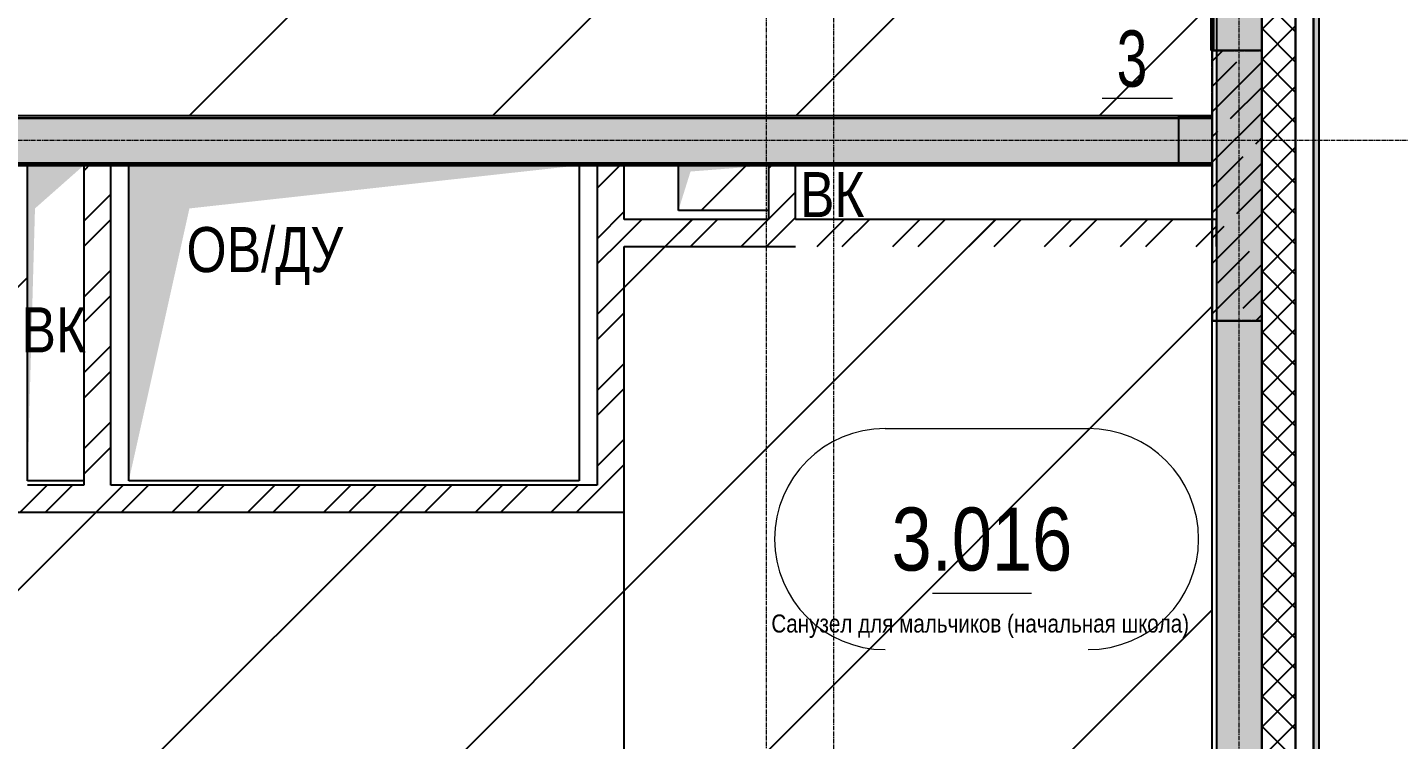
# Model space of a CAD drawing. Header units: millimetres. Extents: x 538266 to 1167394, y 114608 to 637157.
# Drawn here: x 1061154 to 1067241, y 555309 to 558471 of the extents above; entities that cross this region are included whole.
import ezdxf
from ezdxf.enums import TextEntityAlignment as Align

# ---------------------------------------------------------------- set-up
doc = ezdxf.new("R2010")
doc.units = ezdxf.units.MM
for name, pattern in [('CENTER2', [28.575, 19.05, -3.175, 3.175, -3.175]), ('DASHED', [19.05, 12.7, -6.35]), ('HIDDEN2', [4.7625, 3.175, -1.5875])]:
    doc.linetypes.add(name, pattern=pattern)
doc.layers.get('Defpoints').update_dxf_attribs({"color": 140})
for name, color, linetype, lineweight in [('0) шт стен 3 эт', 150, 'Continuous', 60), ('АР_Area', 5, 'Continuous', 5), ('АР_Колонны', 70, 'Continuous', 30), ('АР_Отв. марка', 4, 'Continuous', 9), ('АР_Отверстия', 1, 'Continuous', 9), ('АР_Стены ЖБ', 7, 'Continuous', 35), ('АР_Стены кирпич', 32, 'Continuous', 20), ('АР_Стены ПЕНОблок', 52, 'Continuous', 20), ('АР_Тонкая', 254, 'Continuous', 5), ('АР_Утеплитель', 31, 'Continuous', 0), ('АР_Штриховка', 8, 'Continuous', 0), ('ВК_Шахты', 5, 'Continuous', 9), ('ОВ_Отопление', 30, 'Continuous', 5), ('РД_Разуклонка к трапам', 124, 'Continuous', 0)]:
    doc.layers.add(name, color=color, linetype=linetype, lineweight=lineweight)
doc.layers.add('АР_Делит', color=120, linetype='Continuous', lineweight=0, plot=False)
doc.layers.add('РД_Оси_100', color=7, linetype='Continuous', lineweight=0, true_color=0x525252)
doc.layers.add('ФВ-5', color=7, linetype='Continuous')
doc.styles.add('Arial0', font='arial.ttf')
doc.styles.add('style1', font='ARIALN.TTF')
pattern_1 = [(45, (480135.4, 374055.5), (-168.3798, 168.3798), []), (45, (480247.65, 374055.5), (-168.3798, 168.3798), [])]

# ---------------------------------------------------------------- blocks, each defined once
blk = doc.blocks.new('СОШ_2200_АР_ОСИ_М100_28.05.24')
at = {"layer": 'АР_Делит', "color": 251, "linetype": 'DASHED', "true_color": 0x636466}
blk.add_lwpolyline([(114955, 135155), (114955, -355), (93595.036, -355), (93595.036, 13855), (94145, 13855), (94145, 68320), (66055, 68320), (66055, 13857.73), (83455, 13857.73), (83455, -355), (45245, -355), (45245, 13145), (44695, 13145), (44695, 26755), (45245, 26755), (45245, 68320), (20455, 68320), (20455, 26755), (27955, 26755), (27955, 13145), (-355, 13145), (-355, 100855)], dxfattribs=at)
at = {"layer": 'РД_Оси_100', "color": 251, "linetype": 'CENTER2', "true_color": 0x636466}
for p, q in [((20100, -6155), (20100, 139938.679)), ((29555, 61200), (-5954.958, 61200))]:
    blk.add_line(p, q, dxfattribs=at)
for points in [[(17850, 139938.679), (18000, 139538.679), (18000, -6194.092)], [(18300, -6196.31), (18300, 139538.679), (18450, 139938.679)]]:
    blk.add_lwpolyline(points, dxfattribs=at)
blk = doc.blocks.new('MOK-МаркаПом_овал_ареал')
for p, q in [((-5.365, 6.138), (5.888, 6.138)), ((-2.75, -3), (2.75, -3))]:
    blk.add_line(p, q)
for centre, radius, start, end in [((-5.365, 0), 6.138, 90, 270), ((5.888, 0), 6.138, 270, 90), ((-7.411, 0), 7.161, 0, 0.00095)]:
    blk.add_arc(centre, radius, start, end)
at = {"color": 0, "style": 'style1'}
blk.add_attdef('АР-ПОМЕЩЕНИЕ:НОМЕР', text='', height=3, dxfattribs=at).set_placement((0.261, 0), align=Align.MIDDLE)
at = {"layer": 'Defpoints', "color": 2, "style": 'style1'}
blk.add_attdef('АР-ПОМЕЩЕНИЕ:НАИМЕНОВАНИЕ', text='', height=1, dxfattribs=at).set_placement((-0.094, -4.814), align=Align.MIDDLE)
blk = doc.blocks.new('MOK-МаркаПроема инж.')
blk.add_line((-1.328, -1.754), (1.802, -1.754))
at = {"color": 0, "style": 'Arial0', "width": 0.7}
blk.add_attdef('АР-ПРОЕМ:Коробка', text='', height=2.5, dxfattribs=at).set_placement((0, 0), align=Align.MIDDLE)
blk = doc.blocks.new('3_этаж1')
at = {"layer": 'АР_Штриховка', "linetype": 'Continuous', "lineweight": 25, "true_color": 0x000000}
h = blk.add_hatch(dxfattribs=at)
h.set_pattern_fill('AR-CONC', color=18, angle=-360, style=0)
h.set_pattern_definition([(50, (480135.4, 374055.5), (182.18467, -15.939086), [19.05, -209.55]), (355, (480135.4, 374055.5), (-35.24342, 191.05685), [15.24, -167.64058]), (100.451445, (480150.58, 374054.16), (146.94125, 175.11775), [16.19001, -178.09024]), (46.1842, (480135.4, 374106.3), (271.07904, -42.04233), [28.575, -314.325]), (96.63556, (480158, 374102.8), (237.40413, 247.42612), [24.28502, -267.1356]), (351.18415, (480135.4, 374106.3), (237.40413, 247.42612), [22.85997, -251.45973]), (21, (480160.8, 374093.6), (151.61439, -102.2652), [19.05, -209.55]), (326, (480160.8, 374093.6), (61.80203, 184.18797), [15.24, -167.64]), (71.451445, (480173.43, 374085.07), (213.41642, 81.92277), [16.19001, -178.08994]), (37.5, (480135.4, 374055.49), (3.088603, 84.555039), [0, -165.608, 0, -170.18, 0, -168.275]), (7.5, (480135.4, 374055.49), (66.819663, 100.180575), [0, -97.028, 0, -161.798, 0, -64.135]), (327.5, (480078.755, 374055.49), (135.590595, -5.728744), [0, -63.5, 0, -198.12, 0, -262.89]), (317.5, (480053.36, 374055.49), (148.12918, 25.42649), [0, -82.55, 0, -131.572, 0, -186.69])])
h.paths.add_polyline_path([(704583.6, 565343.7), (704383.6, 565543.7), (704383.6, 530468.7), (704583.6, 530468.7)], flags=0)
h = blk.add_hatch(dxfattribs=at)
h.set_pattern_fill('ANSI37', color=18, scale=30, angle=-360, style=0)
h.set_pattern_definition([(45, (480135.4, 374055.49), (-67.35192, 67.35192), []), (135, (480135.4, 374055.49), (-67.35192, -67.35192), [])])
h.paths.add_polyline_path([(704733.6, 565193.7), (704583.6, 565343.7), (704583.6, 530468.7), (704733.6, 530468.7)], flags=0)
h = blk.add_hatch(dxfattribs=at)
h.set_pattern_fill('_U', color=18, angle=-360, style=0, pattern_type=0)
h.set_pattern_definition([(360, (480135.3971, 374055.4927), (-2e-16, 1), [])])
h.paths.add_polyline_path([(704838.6, 565088.7), (704813.6, 565113.7), (704813.6, 530468.7), (704838.6, 530468.7)], flags=0)
h = blk.add_hatch(dxfattribs=at)
h.set_pattern_fill('AR-CONC', color=18, angle=405, style=0)
h.set_pattern_definition([(95, (480135.4, 374055.5), (140.09465, 117.55338), [19.05, -209.55]), (40, (480135.4, 374055.5), (-160.01845, 110.17673), [15.24, -167.64058]), (145.451445, (480147.07, 374065.29), (-19.9238, 227.7301), [16.19001, -178.09024]), (91.1842, (480099.48, 374091.41), (221.41024, 161.95341), [28.575, -314.325]), (141.63556, (480117.93, 374104.9), (-7.08662, 342.82676), [24.28502, -267.1356]), (36.18415, (480099.48, 374091.4), (-7.08662, 342.82676), [22.85997, -251.45973]), (66, (480126.42, 374100.4), (179.51998, 34.89515), [19.05, -209.55]), (11, (480126.42, 374100.4), (-86.53993, 173.94119), [15.24, -167.64]), (116.451445, (480141.38, 374103.3), (92.98005, 208.83634), [16.19001, -178.08994]), (82.5, (480135.4, 374055.49), (-57.605469, 61.973414), [0, -165.608, 0, -170.18, 0, -168.275]), (52.5, (480135.4, 374055.49), (-23.589727, 118.087), [0, -97.028, 0, -161.798, 0, -64.135]), (12.5, (480095.345, 374015.44), (99.927863, 91.826196), [0, -63.5, 0, -198.12, 0, -262.89]), (2.5, (480077.38, 373997.48), (86.763904, 122.722393), [0, -82.55, 0, -131.572, 0, -186.69])])
h.paths.add_polyline_path([(704363.6, 557868.7), (704363.6, 558068.7), (697783.6, 558068.7), (697783.6, 557868.7)], flags=0)
h = blk.add_hatch(dxfattribs=at)
h.set_pattern_fill('ANSI32', color=18, scale=25, angle=-360, style=0)
h.set_pattern_definition(pattern_1)
h.paths.add_polyline_path([(699473.6, 557868.7), (699353.6, 557868.7), (699353.6, 556438.7), (699393.6, 556408.7), (699473.6, 556438.7)], flags=0)
h = blk.add_hatch(dxfattribs=at)
h.set_pattern_fill('ANSI32', color=18, scale=25, style=0)
h.set_pattern_definition([(45, (480135.4, 374055.5), (-168.3798, 168.3798), []), (45, (480247.65, 374055.5), (-168.3798, 168.3798), [])])
h.paths.add_polyline_path([(701633.6, 556438.7), (701713.6, 556408.7), (701753.6, 556438.7), (701753.6, 557498.7), (701723.6, 557578.7), (701633.6, 557618.7)], flags=0)
h.paths.add_polyline_path([(701633.6, 557618.7), (701723.6, 557578.7), (701753.6, 557618.7), (701753.6, 557868.7), (701633.6, 557868.7)], flags=0)
h = blk.add_hatch(dxfattribs=at)
h.set_pattern_fill('ANSI32', color=18, scale=25, style=0)
h.set_pattern_definition([(45, (480135.4, 374055.5), (-168.3798, 168.3798), []), (45, (480247.65, 374055.5), (-168.3798, 168.3798), [])])
h.paths.add_polyline_path([(702393.7, 557618.7), (702473.7, 557588.7), (702513.7, 557618.7), (702513.8, 557868.7), (702393.8, 557868.7)], flags=0)
h = blk.add_hatch(dxfattribs=at)
h.set_pattern_fill('ANSI32', color=18, scale=25, angle=360, style=0)
h.set_pattern_definition(pattern_1)
h.paths.add_polyline_path([(704383.6, 557498.7), (704383.6, 557618.7), (702513.7, 557618.7), (702473.7, 557588.7), (702513.7, 557498.7)], flags=0)
h.paths.add_polyline_path([(702513.7, 557498.7), (702473.7, 557588.7), (702393.7, 557618.7), (701753.6, 557618.7), (701723.6, 557578.7), (701753.6, 557498.7)], flags=0)
h = blk.add_hatch(dxfattribs=at)
h.set_pattern_fill('ANSI32', color=18, scale=25, style=0)
h.set_pattern_definition([(45, (480135.4, 374055.5), (-168.3798, 168.3798), []), (45, (480247.65, 374055.5), (-168.3798, 168.3798), [])])
h.paths.add_polyline_path([(699103.6, 556438.7), (698983.6, 556318.7), (699353.6, 556318.7), (699393.6, 556408.7), (699353.6, 556438.7)], flags=0)
h.paths.add_polyline_path([(699473.6, 556438.7), (699393.6, 556408.7), (699353.6, 556318.7), (701753.6, 556318.7), (701713.6, 556408.7), (701633.6, 556438.7)], flags=0)
h.paths.add_polyline_path([(701753.6, 556438.7), (701713.6, 556408.7), (701753.6, 556318.7)], flags=0)
at = {"layer": 'ОВ_Отопление', "linetype": 'Continuous', "lineweight": 25, "true_color": 0x000000}
for points in [[(704363.6, 558078.7), (704213.6, 558078.7), (704288.6, 557968.7)], [(704213.6, 558078.7), (704213.6, 557858.7), (704288.6, 557968.7)]]:
    blk.add_hatch(color=18, dxfattribs=at).paths.add_polyline_path(points, flags=0)
at = {"color": 18, "linetype": 'Continuous', "lineweight": 25, "true_color": 0x000000}
for p, q in [((699103.6, 556458.7), (699103.6, 557858.7)), ((699103.6, 557858.7), (699353.6, 557858.7)), ((699103.6, 556458.7), (699103.6, 557858.7)), ((699103.6, 557858.7), (699353.6, 557858.7)), ((699353.6, 557858.7), (699353.6, 556458.7)), ((699353.6, 557858.7), (699353.6, 556458.7)), ((699553.6, 556458.7), (699553.6, 557858.7)), ((699553.6, 557858.7), (701553.6, 557858.7)), ((699553.6, 556458.7), (699553.6, 557858.7)), ((699553.6, 557858.7), (701553.6, 557858.7)), ((701553.6, 557858.7), (701553.6, 556458.7)), ((701553.6, 557858.7), (701553.6, 556458.7)), ((701993.7, 557658.7), (701993.7, 557858.7)), ((701993.7, 557858.7), (702393.7, 557858.7)), ((701993.7, 557658.7), (701993.7, 557858.7)), ((701993.7, 557858.7), (702393.7, 557858.7)), ((702393.7, 557858.7), (702393.7, 557658.7)), ((702393.7, 557858.7), (702393.7, 557658.7)), ((702393.7, 557658.7), (701993.7, 557658.7)), ((702393.7, 557658.7), (701993.7, 557658.7)), ((699353.6, 556458.7), (699103.6, 556458.7)), ((699353.6, 556458.7), (699103.6, 556458.7)), ((701553.6, 556458.7), (699553.6, 556458.7)), ((701553.6, 556458.7), (699553.6, 556458.7))]:
    blk.add_line(p, q, dxfattribs=at)
for points in [[(699103.6, 556458.7), (699103.6, 557858.7), (699137.2, 557667.5), (699353.6, 557858.7)], [(699103.6, 556458.7), (699103.6, 557858.7), (699137.2, 557667.5), (699353.6, 557858.7)], [(699553.6, 556458.7), (699553.6, 557858.7), (699822.9, 557667.5), (701553.6, 557858.7)], [(699553.6, 556458.7), (699553.6, 557858.7), (699822.9, 557667.5), (701553.6, 557858.7)], [(701993.7, 557658.7), (701993.7, 557858.7), (702047.6, 557831.4), (702393.7, 557858.7)], [(701993.7, 557658.7), (701993.7, 557858.7), (702047.6, 557831.4), (702393.7, 557858.7)]]:
    blk.add_solid(points, dxfattribs=at)
at = {"layer": 'АР_Колонны', "color": 18, "linetype": 'HIDDEN2', "lineweight": 25, "true_color": 0x000000}
for p, q in [((704363.6, 558368.7), (704583.6, 558368.7)), ((704363.6, 557168.7), (704363.6, 558368.7)), ((704583.6, 558368.7), (704583.6, 557168.7)), ((704583.6, 557168.7), (704363.6, 557168.7))]:
    blk.add_line(p, q, dxfattribs=at)
at = {"layer": 'АР_Колонны', "color": 18, "linetype": 'Continuous', "lineweight": 25, "true_color": 0x000000}
for p, q in [((704363.6, 558368.7), (704363.6, 557168.7)), ((704583.6, 558368.7), (704363.6, 558368.7)), ((704583.6, 558368.7), (704363.6, 558368.7)), ((704363.6, 558368.7), (704363.6, 557168.7)), ((704583.6, 557168.7), (704583.6, 558368.7)), ((704583.6, 557168.7), (704583.6, 558368.7)), ((704363.6, 557168.7), (704583.6, 557168.7)), ((704363.6, 557168.7), (704583.6, 557168.7))]:
    blk.add_line(p, q, dxfattribs=at)
at = {"layer": 'АР_Стены ЖБ', "color": 18, "linetype": 'Continuous', "lineweight": 25, "true_color": 0x000000}
for p, q in [((704583.6, 558368.7), (704363.6, 558368.7)), ((704363.6, 558368.7), (704363.6, 557168.7)), ((704583.6, 557168.7), (704583.6, 558368.7)), ((704363.6, 557168.7), (704583.6, 557168.7))]:
    blk.add_line(p, q, dxfattribs=at)
at = {"layer": 'АР_Стены кирпич', "color": 18, "linetype": 'Continuous', "lineweight": 25, "true_color": 0x000000}
for p, q in [((699473.6, 557868.7), (699353.6, 557868.7)), ((699353.6, 557868.7), (699353.6, 556438.7)), ((699473.6, 556438.7), (699473.6, 557868.7)), ((701753.6, 557868.7), (701633.6, 557868.7)), ((701633.6, 557868.7), (701633.6, 557618.7)), ((701753.6, 557618.7), (701753.6, 557868.7)), ((702393.8, 557868.7), (702393.7, 557618.7)), ((702513.8, 557868.7), (702393.8, 557868.7)), ((702513.7, 557618.7), (702513.8, 557868.7)), ((701633.6, 557618.7), (701633.6, 556438.7)), ((702393.7, 557618.7), (701753.6, 557618.7)), ((704383.6, 557618.7), (702513.7, 557618.7)), ((704383.6, 557498.7), (704383.6, 557618.7)), ((701753.6, 557498.7), (702513.7, 557498.7)), ((701753.6, 556438.7), (701753.6, 557498.7)), ((699353.6, 556438.7), (699103.6, 556438.7)), ((701633.6, 556438.7), (699473.6, 556438.7)), ((701753.6, 556318.7), (701753.6, 556438.7)), ((701753.6, 556438.7), (701753.6, 556438.7)), ((698983.6, 556318.7), (699353.6, 556318.7)), ((699353.6, 556318.7), (701753.6, 556318.7)), ((701753.6, 556318.7), (701753.6, 556318.7))]:
    blk.add_line(p, q, dxfattribs=at)
at = {"layer": 'АР_Стены ПЕНОблок', "color": 18, "linetype": 'Continuous', "lineweight": 25, "true_color": 0x000000}
for p, q in [((704383.6, 565543.7), (704383.6, 530468.7)), ((704583.6, 530468.7), (704583.6, 565343.7)), ((704363.6, 558068.7), (697783.6, 558068.7)), ((704363.6, 557868.7), (704363.6, 558068.7)), ((697783.6, 557868.7), (704363.6, 557868.7))]:
    blk.add_line(p, q, dxfattribs=at)
at = {"layer": 'АР_Тонкая', "color": 18, "linetype": 'Continuous', "lineweight": 25, "true_color": 0x000000}
for p, q in [((704733.6, 565193.7), (704733.6, 530468.7)), ((704813.6, 530468.7), (704813.6, 565113.7)), ((704813.6, 565113.7), (704813.6, 530468.7)), ((704838.6, 530468.7), (704838.6, 565088.7)), ((704363.6, 558078.7), (697783.6, 558078.7)), ((697783.6, 558068.7), (704363.6, 558068.7)), ((704363.6, 558068.7), (704363.6, 558078.7)), ((704363.6, 557868.7), (697783.6, 557868.7)), ((697783.6, 557858.7), (704363.6, 557858.7)), ((704363.6, 557858.7), (704363.6, 557868.7))]:
    blk.add_line(p, q, dxfattribs=at)
at = {"layer": 'АР_Утеплитель', "color": 18, "linetype": 'Continuous', "lineweight": 25, "true_color": 0x000000}
for p, q in [((704583.6, 565343.7), (704583.6, 530468.7)), ((704733.6, 530468.7), (704733.6, 565193.7))]:
    blk.add_line(p, q, dxfattribs=at)
at = {"layer": 'АР_Штриховка', "color": 18, "linetype": 'Continuous', "lineweight": 25, "true_color": 0x000000}
for p, q in [((704363.6, 558321.5), (704410.8, 558368.7)), ((704363.6, 558209.3), (704473.4, 558319.1)), ((704363.6, 558097), (704583.6, 558317)), ((704445.4, 558066.6), (704583.6, 558204.8)), ((704363.6, 557872.5), (704583.6, 558092.5)), ((704363.6, 557984.8), (704389.2, 558010.4)), ((704557.6, 557954.3), (704583.6, 557980.3)), ((704363.6, 557760.3), (704501.5, 557898.2)), ((704363.6, 557648), (704583.6, 557868)), ((704473.4, 557645.6), (704583.6, 557755.8)), ((704363.6, 557423.5), (704583.6, 557643.5)), ((704363.6, 557535.8), (704417.3, 557589.5)), ((704389.2, 557336.9), (704529.5, 557477.2)), ((704363.6, 557199), (704583.6, 557419)), ((704501.5, 557224.7), (704583.6, 557306.7)), ((704557.8, 557168.7), (704583.6, 557194.5))]:
    blk.add_line(p, q, dxfattribs=at)
at = {"layer": 'ОВ_Отопление', "color": 18, "linetype": 'Continuous', "lineweight": 25, "true_color": 0x000000}
for p, q in [((704213.6, 558078.7), (704363.6, 558078.7)), ((704213.6, 558078.7), (704213.6, 557858.7)), ((704363.6, 558078.7), (704363.6, 557858.7)), ((704213.6, 557858.7), (704363.6, 557858.7))]:
    blk.add_line(p, q, dxfattribs=at)
at = {"layer": 'РД_Разуклонка к трапам', "color": 18, "lineweight": 25, "ltscale": 2, "true_color": 0x000000}
blk.add_line((701753.6, 555218.7), (701753.6, 556318.7), dxfattribs=at)
at = {"layer": 'АР_Отв. марка', "color": 18, "linetype": 'Continuous', "lineweight": 25, "true_color": 0x000000, "xscale": 100, "yscale": 100, "zscale": 100}
blk.add_blockref('MOK-МаркаПроема инж.', (704007.8, 558333.1, 580), dxfattribs=at).add_auto_attribs({'АР-ПРОЕМ:Коробка': '3'})
at = {"layer": 'АР_Отверстия', "color": 18, "lineweight": 25, "true_color": 0x000000, "style": 'style1'}
for s, p in [('ОВ', (699809.7, 557384.8)), ('/', (700140.8, 557384.8)), ('ДУ', (700204.6, 557384.8))]:
    blk.add_text(s, height=200, dxfattribs=at).set_placement(p)
at = {"layer": 'ВК_Шахты', "color": 18, "lineweight": 25, "true_color": 0x000000, "style": 'style1'}
for p in [(702533.8, 557628.9), (699077.4, 557028.5)]:
    blk.add_text('ВК', height=200, dxfattribs=at).set_placement(p)

msp = doc.modelspace()

# ---------------------------------------------------------------- hatches: boundary and pattern name
at = {"layer": 'ФВ-5'}
h = msp.add_hatch(dxfattribs=at)
h.set_pattern_fill('ANSI31', color=3, scale=300, style=0)
h.paths.add_polyline_path([(1066413.6, 561768.7), (1066413.6, 562668.7), (1066423.9, 564148.7), (1063153.6, 564148.7), (1063153.6, 565043.7), (1063153.6, 565293.7), (1061153.6, 565293.7), (1061153.6, 565043.7), (1060378.6, 565043.7), (1060378.6, 562214.5), (1060378.6, 561553.7), (1060378.6, 560766.1), (1060378.6, 560713.7), (1060378.6, 560543.7), (1059458.6, 560543.7), (1056814, 560543.7), (1056013.6, 560543.7), (1056013.6, 560223.7), (1054343.6, 560223.7), (1054343.6, 559668.7), (1054343.6, 556768.7), (1054343.6, 556368.7), (1054343.6, 555468.7), (1054343.6, 551968.7), (1054343.6, 550768.7), (1054343.6, 550768.2), (1054343.6, 550768.7), (1054343.6, 550768.7), (1054343.6, 550468.7), (1054343.6, 547595.7), (1054353.6, 547595.7), (1054353.6, 547068.7), (1054343.6, 547068.7), (1054343.6, 546168.7), (1054343.6, 542668.7), (1054343.6, 541468.7), (1054343.6, 541168.7), (1054343.6, 538268.7), (1054343.6, 537768.7), (1054343.6, 536868.7), (1054343.6, 536288.7), (1054863.6, 536288.7), (1054863.6, 535875.4), (1055283.3, 535875.4), (1055283.3, 535658.7), (1055403.6, 535658.7), (1057250.3, 535658.7), (1057250.3, 535458.7), (1057813.6, 535458.7), (1058053.6, 535458.7), (1058053.6, 535459.1), (1058173.6, 535459.1), (1058223.6, 535458.7), (1058623.6, 535458.7), (1058623.6, 535658.7), (1058223.6, 535658.7), (1058103.6, 535658.7), (1058103.6, 536288.7), (1058103.6, 537538.7), (1058623.6, 537538.7), (1058623.6, 539068.7), (1058623.6, 540268.7), (1058623.6, 540568.7), (1058623.6, 543468.7), (1058623.6, 544068.7), (1058623.6, 544968.7), (1058623.6, 546908.7), (1058623.6, 546968.7), (1058623.6, 548502.5), (1058623.6, 549418.7), (1058623.6, 550518.7), (1058623.6, 550638.7), (1058623.6, 550918.7), (1058623.6, 552028.5), (1058623.6, 552298.7), (1058623.6, 552538.7), (1058623.6, 552793.5), (1058403.6, 552793.5), (1058403.6, 553083.5), (1058623.6, 553083.5), (1058623.6, 553218.7), (1058623.6, 554328.5), (1058623.6, 555219.7), (1058623.6, 556318.7), (1058623.6, 556538.7), (1058623.6, 557488.7), (1058623.6, 557858.7), (1058633.6, 558078.7), (1059833.6, 558078.7), (1066395.3, 558078.7), (1066413.6, 558097), (1066413.6, 558368.7)])
h.paths.add_polyline_path([(1062759.7, 561988.7), (1063309.7, 561988.7, -1), (1063309.7, 561388.7), (1062759.7, 561388.7, -1)], flags=16)
h.paths.add_polyline_path([(1061841.3, 564865.1, -1), (1062441.3, 564865.1, -1)], flags=16)
h.paths.add_polyline_path([(1056309.7, 546849.5), (1056309.7, 546449.5), (1055309.7, 546449.5), (1055309.7, 546849.5)], flags=16)
h.paths.add_polyline_path([(1057943.6, 535875.4), (1057943.6, 535658.7), (1057523.9, 535658.7), (1057230, 535660.9), (1057523.9, 535660.9), (1057523.9, 535875.4)], flags=16)
h.paths.add_polyline_path([(1061985, 561111.3), (1064065.5, 561111.3), (1064065.5, 561303.3), (1061985, 561303.3)], flags=24)
h.paths.add_polyline_path([(1062443.6, 561420.7), (1063625.8, 561420.7), (1063625.8, 561956.8), (1062443.6, 561956.8)], flags=24)
h.paths.add_polyline_path([(1061636.2, 564639.2), (1062646.4, 564639.2), (1062646.4, 565091), (1061636.2, 565091)], flags=24)
h.paths.add_polyline_path([(1065925.9, 558141.5), (1066189.6, 558141.5), (1066189.6, 558524.7), (1065925.9, 558524.7)], flags=24)
h.paths.add_polyline_path([(1055071.4, 560230.3), (1055506, 560230.3), (1055506, 560540.7), (1055071.4, 560540.7)], flags=25)
at = {"layer": 'ФВ-5', "true_color": 0xf26722}
h = msp.add_hatch(dxfattribs=at)
h.set_pattern_fill('ANSI31', color=30, scale=300, style=0)
h.paths.add_polyline_path([(1066413.6, 554188.7), (1066413.6, 554188.7), (1066413.6, 554208.7), (1066413.6, 557618.7), (1064563.7, 557618.7), (1064563.8, 557858.7), (1064443.8, 557858.7), (1064443.7, 557658.7), (1064443.7, 557658.7), (1064443.7, 557858.7), (1064043.7, 557858.7), (1064043.7, 557658.7), (1064443.7, 557658.7), (1064443.8, 557858.7), (1064443.7, 557858.7), (1064443.7, 557658.7), (1064443.7, 557618.7), (1063803.6, 557618.7), (1063803.6, 557858.7), (1063683.6, 557858.7), (1063683.6, 557618.7), (1063683.6, 556438.7), (1061523.6, 556438.7), (1061523.6, 557858.7), (1061403.6, 557858.7), (1061403.6, 556438.7), (1061153.6, 556438.7), (1061153.6, 557858.7), (1061033.6, 557858.7), (1061033.6, 556318.7), (1061403.6, 556318.7), (1063803.6, 556318.7), (1063803.6, 555218.7), (1063803.6, 555098.7), (1063803.6, 552888.7), (1064673.5, 552888.7), (1064693.6, 552888.7), (1066413.6, 552888.7)])
h = msp.add_hatch(dxfattribs=at)
h.set_pattern_fill('ANSI31', color=30, scale=300, style=0)
h.paths.add_polyline_path([(1063803.6, 556318.7), (1061403.6, 556318.7), (1061033.6, 556318.7), (1058844.6, 556318.7), (1058844.6, 555228.5), (1058853.6, 555228.5), (1061083.6, 555218.7), (1061703.6, 555218.7), (1061923.6, 555218.7), (1061923.6, 554318.7), (1061923.6, 554318.7), (1061923.6, 553664), (1061923.6, 552888.7), (1063483.6, 552888.7), (1063483.6, 555218.7), (1063803.6, 555218.7)])
h.paths.add_polyline_path([(1060056.5, 554508.5), (1059616.5, 554508.5, -1), (1059616.5, 554988.5), (1060056.5, 554988.5, -1)], flags=16)
h.paths.add_polyline_path([(1059016.7, 554284.7), (1060641.2, 554284.7), (1060641.2, 554442), (1059016.7, 554442)], flags=24)
h.paths.add_polyline_path([(1059363.6, 554534), (1060309.4, 554534), (1060309.4, 554962.9), (1059363.6, 554962.9)], flags=24)

# ---------------------------------------------------------------- linework, layer by layer
msp.add_lwpolyline([(1058844.6, 549068.7), (1066413.6, 549068.7), (1066413.6, 557858.7), (1058844.6, 557858.7)], close=True)
at = {"layer": '0) шт стен 3 эт', "color": 2}
msp.add_lwpolyline([(1066413.6, 561768.7), (1066413.6, 558368.7)], dxfattribs=at)

# ---------------------------------------------------------------- block references
at = {"layer": '0) шт стен 3 эт', "color": 5, "lineweight": 25}
msp.add_blockref('3_этаж1', (362050, 0), dxfattribs=at)
at = {"layer": 'АР_Area', "color": 18, "linetype": 'Continuous', "lineweight": 15, "true_color": 0x000000}
ref = msp.add_blockref('MOK-МаркаПом_овал_ареал', (1065391.4, 556199.7), dxfattribs=dict(at, xscale=80, yscale=80, zscale=80))
ref.add_attrib('АР-ПОМЕЩЕНИЕ:НОМЕР', '3.016', dxfattribs={"layer": '0', "color": 0, "height": 280, "style": 'style1'}).set_placement((1065391.4, 556199.7), align=Align.MIDDLE)
ref.add_attrib('АР-ПОМЕЩЕНИЕ:НАИМЕНОВАНИЕ', 'Санузел для мальчиков (начальная школа)', dxfattribs={"layer": 'Defpoints', "color": 2, "height": 80, "style": 'style1'}).set_placement((1065383.8, 555814.6), align=Align.MIDDLE)
at = {"layer": 'РД_Оси_100', "lineweight": 25}
msp.add_blockref('СОШ_2200_АР_ОСИ_М100_28.05.24', (1046433.6, 496768.7), dxfattribs=at)

doc.saveas('drawing.dxf')
